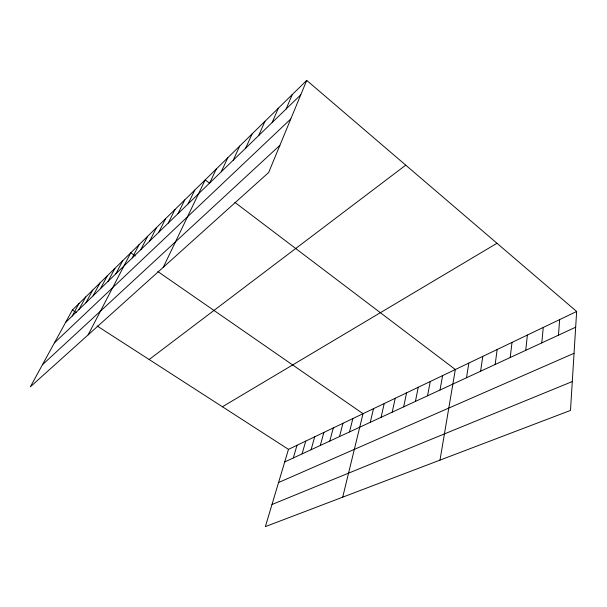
<?xml version="1.0" encoding="UTF-8"?>
<svg xmlns="http://www.w3.org/2000/svg" width="607" height="607" viewBox="0 0 607 607"><rect width="100%" height="100%" fill="white"/><g stroke="black" fill="none" stroke-linecap="round" stroke-linejoin="round"><path stroke-width="0.91" d="M576.65 311.467L570.489 410.431L265.365 526.618L288.484 449.362L576.65 311.467L306.725 80.382L72.385 310.025L30.35 386.841L268.666 172.502L306.725 80.382M558.448 335.185L559.662 319.601M541.808 342.887L543.242 327.454M525.738 350.33L527.377 335.049M510.199 357.523L512.02 342.394M495.16 364.488L497.163 349.503M480.607 371.226L482.777 356.385M466.517 377.751L468.839 363.054M439.992 460.121L455.326 369.519L234.879 202.389M440.014 390.02L442.609 375.612M427.54 395.802L430.249 381.522M415.423 401.409L418.246 387.266M403.655 406.865L406.584 392.85M392.213 412.161L395.24 398.275M381.09 417.312L384.208 403.556M370.27 422.32L373.48 408.693M342.705 497.171L363.024 413.693L157.82 271.534M349.488 431.941L352.857 418.557M339.51 436.562L342.94 423.299M329.791 441.061L333.289 427.92M320.314 445.447L323.872 432.427M311.08 449.726L314.699 436.82M302.074 453.899L305.746 441.099M293.295 457.966L297.013 445.28M286.147 108.972L292.24 94.578M272.118 122.546L278.332 108.205M258.65 135.589L264.963 121.309M245.691 148.123L252.102 133.919M233.232 160.187L239.719 146.052M221.236 171.796L227.784 157.744M209.673 182.988L216.289 169.012M163.275 267.292L205.196 179.884L209.681 183.284M188.094 203.876L194.794 190.074M178.003 213.641L184.74 199.923M168.245 223.088L175.013 209.461M158.806 232.223L165.597 218.679M149.671 241.062L156.485 227.617M140.824 249.629L147.645 236.275M132.25 257.929L139.086 244.667M88.129 334.882L130.778 252.8L135.315 255.949M115.876 273.772L122.72 260.699M108.054 281.345L114.898 268.362M100.459 288.697L107.302 275.813M93.083 295.837L99.927 283.044M85.921 302.772L92.75 290.07M78.956 309.509L85.777 296.906M72.18 316.065L78.993 303.553M65.594 322.446L300.761 94.829M54.418 342.856L290.799 118.942M42.444 364.739L279.903 145.301M149.163 359.526L405.742 165.15M222.428 406.766L496.981 243.263M284.721 461.935L575.671 327.203M278.56 482.527L574.047 353.297M271.982 504.508L572.287 381.56M72.385 310.025L76.277 312.529M97.105 325.959L288.484 449.362"/></g></svg>
